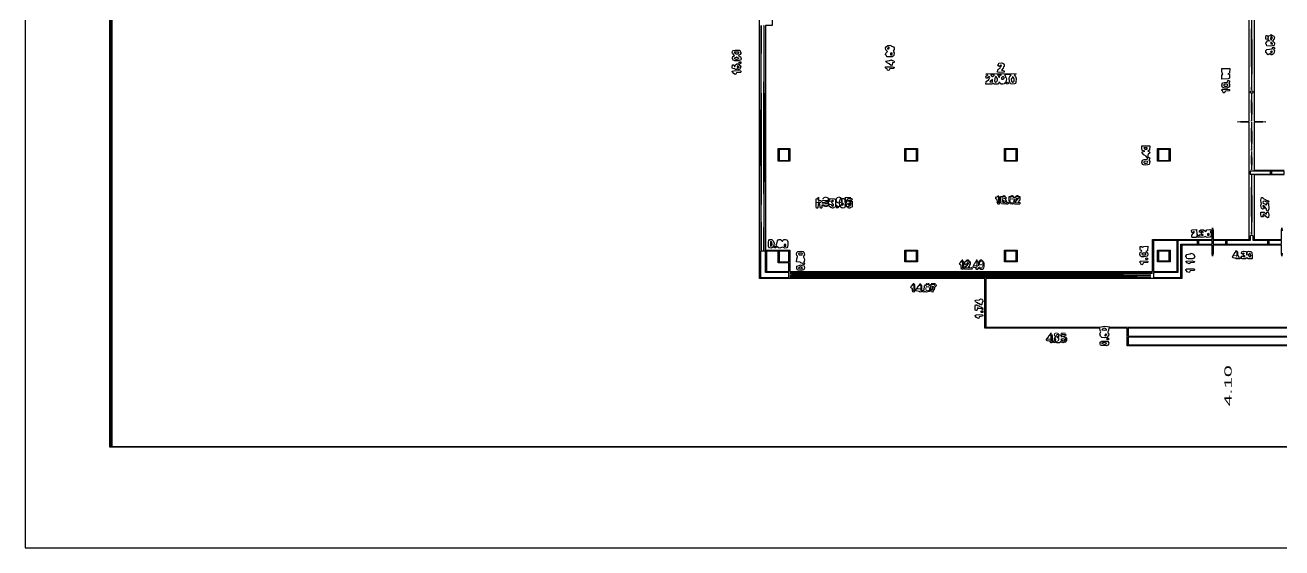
# Model space of a CAD drawing. Header units: millimetres. Extents: x 0 to 150324, y -100295 to 111760.
# Drawn here: x 0 to 43637, y 0 to 18136 of the extents above; entities that cross this region are included whole.
import ezdxf
from ezdxf.enums import TextEntityAlignment as Align

# ---------------------------------------------------------------- set-up
doc = ezdxf.new("R2010")
doc.units = ezdxf.units.MM
for name, color, linetype in [('A-PLAN-GRAPHICS', 7, 'Continuous'), ('A-RASTER-UNDERLAY', 8, 'Continuous'), ('A-TEXT-OCR', 3, 'Continuous'), ('SHEET-FRAME', 1, 'Continuous')]:
    doc.layers.add(name, color=color, linetype=linetype)
picture_1 = doc.add_image_def('image1.png', size_in_pixel=(2463, 3095))

msp = doc.modelspace()

# ---------------------------------------------------------------- linework, layer by layer
at = {"layer": 'A-PLAN-GRAPHICS'}
for points in [[(86360, 108272), (86360, 3488), (2980, 3488), (2980, 108272), (44670, 108272)], [(3014, 108238), (3014, 3522), (68343, 3522), (68343, 12260), (86326, 12260), (86326, 108238), (44670, 108238)], [(42587, 18559), (42571, 17473), (42584, 15897), (42598, 16101), (42604, 16744), (42591, 18545)], [(25552, 18119), (25535, 14224), (25552, 10329), (25569, 13487), (25556, 18079)], [(25654, 18119), (25637, 14224), (25654, 10329), (25671, 13487), (25657, 18079)], [(43362, 17435), (43257, 17408), (43117, 17421), (43107, 17465), (43079, 17488), (43091, 17531), (43155, 17599), (43170, 17603), (43200, 17578), (43210, 17595), (43164, 17634), (43085, 17655), (43079, 17728), (43088, 17772), (43120, 17780), (43139, 17769), (43163, 17678), (43187, 17769), (43243, 17789), (43263, 17813), (43289, 17786), (43361, 17756), (43380, 17702), (43373, 17661), (43310, 17594), (43376, 17521), (43383, 17493), (43371, 17446)], [(43266, 17744), (43252, 17727), (43248, 17678), (43265, 17611), (43288, 17668), (43315, 17694), (43273, 17743)], [(43259, 17542), (43253, 17487), (43297, 17477), (43315, 17487), (43312, 17501), (43261, 17543)], [(24580, 16920), (24556, 16962), (24558, 17004), (24579, 17043), (24626, 17086), (24560, 17158), (24553, 17186), (24565, 17233), (24588, 17253), (24650, 17269), (24814, 17263), (24831, 17211), (24856, 17193), (24853, 17156), (24825, 17119), (24757, 17086), (24843, 17032), (24858, 16984), (24846, 16938), (24824, 16918), (24763, 16903), (24647, 16903), (24586, 16916)], [(24621, 16984), (24682, 16960), (24706, 16933), (24729, 16960), (24790, 16984), (24728, 17010), (24706, 17035), (24684, 17010), (24621, 16987)], [(24624, 17193), (24652, 17153), (24689, 17139), (24744, 17146), (24776, 17171), (24787, 17192), (24766, 17202), (24628, 17197)], [(29915, 17044), (29897, 17096), (29874, 17109), (29872, 17134), (29896, 17179), (29943, 17221), (29888, 17274), (29878, 17348), (29904, 17394), (29951, 17428), (30014, 17441), (30062, 17434), (30081, 17412), (30147, 17387), (30170, 17347), (30173, 17291), (30141, 17238), (30173, 17178), (30165, 17085), (30145, 17055), (30105, 17041), (29922, 17040)], [(29940, 17318), (29989, 17309), (30005, 17350), (29998, 17370), (29982, 17371), (29939, 17324)], [(30048, 17162), (30048, 17111), (30095, 17108), (30107, 17130), (30102, 17158), (30080, 17170), (30052, 17165)], [(43076, 17219), (43085, 17259), (43121, 17288), (43299, 17312), (43337, 17372), (43369, 17367), (43383, 17342), (43378, 17313), (43349, 17289), (43381, 17251), (43372, 17190), (43342, 17144), (43290, 17108), (43260, 17103), (43241, 17130), (43214, 17137), (43164, 17106), (43082, 17196)], [(43314, 17226), (43264, 17235), (43248, 17194), (43256, 17174), (43272, 17173), (43314, 17220)], [(24858, 16683), (24829, 16652), (24818, 16609), (24793, 16595), (24764, 16600), (24740, 16629), (24708, 16599), (24669, 16597), (24640, 16624), (24566, 16634), (24555, 16653), (24563, 16756), (24609, 16759), (24626, 16706), (24641, 16697), (24666, 16762), (24712, 16792), (24753, 16792), (24797, 16773), (24856, 16694)], [(24734, 16730), (24728, 16675), (24772, 16664), (24790, 16674), (24786, 16688), (24736, 16730)], [(24850, 16857), (24850, 16806), (24803, 16803), (24791, 16825), (24796, 16853), (24818, 16865), (24846, 16860)], [(29870, 16890), (30015, 16904), (30079, 16933), (30117, 16904), (30163, 16894), (30174, 16878), (30170, 16844), (30118, 16825), (30102, 16751), (30069, 16730), (29999, 16788), (29929, 16825), (29873, 16883)], [(30175, 16671), (30160, 16634), (30015, 16619), (30000, 16573), (29978, 16561), (29947, 16569), (29930, 16620), (29887, 16632), (29872, 16650), (29877, 16684), (29908, 16693), (30118, 16695), (30173, 16678)], [(33991, 16502), (33827, 16494), (33769, 16508), (33780, 16590), (33806, 16618), (33859, 16638), (33872, 16686), (33900, 16725), (33884, 16763), (33820, 16700), (33786, 16720), (33768, 16749), (33793, 16774), (33807, 16822), (33915, 16829), (33986, 16798), (34000, 16756), (33997, 16705), (33975, 16690), (33958, 16638), (33903, 16573), (33992, 16554), (33997, 16506)], [(41554, 16629), (41825, 16629), (41819, 16474), (41758, 16442), (41815, 16418), (41824, 16390), (41815, 16302), (41778, 16269), (41554, 16256), (41558, 16392), (41588, 16442), (41563, 16473), (41554, 16545)], [(24552, 16534), (24593, 16555), (24776, 16560), (24845, 16552), (24858, 16527), (24854, 16507), (24835, 16497), (24704, 16487), (24683, 16437), (24658, 16427), (24606, 16454), (24552, 16522)], [(34409, 16442), (34341, 16412), (34394, 16354), (34408, 16288), (34401, 16151), (34385, 16116), (34357, 16096), (34265, 16087), (34210, 16100), (34176, 16183), (34174, 16310), (34186, 16354), (34236, 16410), (34121, 16425), (34002, 16408), (34029, 16385), (34041, 16334), (34069, 16308), (34073, 16267), (34051, 16165), (33993, 16103), (33953, 16089), (33894, 16091), (33812, 16154), (33795, 16100), (33765, 16088), (33653, 16092), (33613, 16121), (33594, 16100), (33552, 16090), (33359, 16087), (33365, 16176), (33455, 16234), (33494, 16314), (33489, 16348), (33475, 16355), (33408, 16292), (33370, 16300), (33359, 16341), (33366, 16381), (33426, 16408), (33365, 16432), (33364, 16445), (33884, 16459), (34403, 16445)], [(33497, 16164), (33576, 16157), (33595, 16183), (33586, 16253), (33498, 16170)], [(33530, 16414), (33558, 16375), (33593, 16359), (33630, 16374), (33660, 16407), (33632, 16424), (33533, 16418)], [(33690, 16154), (33741, 16179), (33763, 16230), (33760, 16281), (33736, 16300), (33722, 16356), (33688, 16333), (33666, 16279), (33664, 16207), (33680, 16158)], [(33900, 16411), (33822, 16425), (33778, 16418), (33766, 16403), (33792, 16385), (33816, 16324), (33841, 16383), (33901, 16408)], [(33958, 16353), (33934, 16342), (33906, 16303), (33901, 16278), (33915, 16259), (33954, 16264), (33996, 16300), (33996, 16318), (33963, 16351)], [(34129, 16146), (34129, 16095), (34082, 16092), (34070, 16114), (34075, 16142), (34097, 16154), (34125, 16149)], [(34309, 16152), (34337, 16190), (34340, 16258), (34324, 16322), (34287, 16356), (34268, 16300), (34245, 16281), (34240, 16246), (34253, 16190), (34298, 16152)], [(41576, 15977), (41555, 16054), (41579, 16130), (41629, 16150), (41744, 16160), (41763, 16210), (41779, 16221), (41818, 16209), (41824, 16171), (41791, 16137), (41811, 16121), (41823, 16083), (41816, 15993), (41723, 15953), (41626, 15958), (41576, 15977)], [(41823, 15899), (41824, 15869), (41811, 15856), (41679, 15846), (41660, 15836), (41644, 15787), (41616, 15782), (41594, 15794), (41583, 15840), (41556, 15868), (41566, 15909), (41752, 15917), (41820, 15904)], [(41623, 16061), (41626, 16033), (41650, 16021), (41729, 16021), (41756, 16038), (41756, 16067), (41738, 16083), (41650, 16085), (41624, 16067)], [(42538, 15829), (42540, 15797), (42559, 15784), (42616, 15784), (42637, 15802), (42637, 15829), (42622, 15845), (42567, 15849), (42540, 15835)], [(42587, 15748), (42571, 15361), (42584, 14805), (42598, 14879), (42604, 15187), (42590, 15743)], [(42587, 14766), (42571, 14365), (42584, 13789), (42598, 13866), (42604, 14184), (42590, 14761)], [(26551, 13851), (26551, 13411), (26145, 13411), (26145, 13851), (26348, 13851)], [(26179, 13818), (26179, 13445), (26518, 13445), (26518, 13818), (26348, 13818)], [(30988, 13851), (30988, 13411), (30548, 13411), (30548, 13851), (30768, 13851)], [(30582, 13818), (30582, 13445), (30954, 13445), (30954, 13818), (30768, 13818)], [(34442, 13851), (34442, 13411), (34002, 13411), (34002, 13851), (34222, 13851)], [(34036, 13818), (34036, 13445), (34409, 13445), (34409, 13818), (34222, 13818)], [(38777, 13953), (39048, 13953), (39042, 13799), (38981, 13767), (39040, 13741), (39047, 13704), (39032, 13685), (38990, 13675), (38981, 13614), (38987, 13559), (39034, 13540), (39049, 13505), (39014, 13462), (39035, 13445), (39047, 13401), (39043, 13343), (39024, 13300), (38910, 13276), (38830, 13285), (38798, 13301), (38778, 13379), (38802, 13455), (38852, 13474), (38964, 13485), (38981, 13505), (38927, 13585), (38845, 13632), (38785, 13701), (38785, 13741), (38879, 13767), (38789, 13790), (38777, 13868)], [(38848, 13874), (38875, 13835), (38910, 13819), (38947, 13834), (38977, 13867), (38949, 13884), (38850, 13878)], [(39759, 13851), (39759, 13411), (39319, 13411), (39319, 13851), (39539, 13851)], [(39353, 13818), (39353, 13445), (39726, 13445), (39726, 13818), (39539, 13818)], [(42587, 13750), (42571, 13487), (42584, 13110), (42598, 13161), (42604, 13370), (42590, 13746)], [(38845, 13370), (38865, 13347), (38942, 13344), (38973, 13353), (38981, 13377), (38968, 13405), (38913, 13411), (38858, 13405), (38845, 13377)], [(42537, 13073), (42537, 12971), (43248, 12971), (43248, 13073), (42892, 13073)], [(42587, 12937), (42571, 12098), (42584, 10882), (42598, 11040), (42604, 11537), (42591, 12926)], [(43282, 13073), (43282, 12971), (43722, 12971), (43722, 13073), (43502, 13073)], [(28138, 11840), (28125, 11822), (28082, 11813), (28066, 11787), (28041, 11784), (27972, 11810), (27882, 11879), (27669, 11887), (27665, 11801), (27649, 11787), (27621, 11787), (27605, 11807), (27590, 11937), (27570, 11974), (27543, 11989), (27528, 11803), (27515, 11787), (27484, 11788), (27467, 11849), (27471, 12099), (27484, 12122), (27517, 12121), (27544, 12064), (27621, 12050), (27652, 12023), (27671, 12043), (27702, 12051), (27919, 12062), (27962, 12121), (28093, 12115), (28121, 12094), (28137, 12053), (28140, 11852)], [(27669, 11972), (27884, 11948), (27921, 11926), (27992, 11917), (28022, 11855), (28067, 11891), (28067, 11911), (28022, 11960), (28009, 11994), (28020, 12017), (28074, 12034), (28057, 12055), (28022, 12053), (27998, 12030), (27921, 12018), (27884, 11996), (27671, 11975)], [(28236, 11845), (28236, 11794), (28189, 11791), (28177, 11813), (28182, 11841), (28204, 11853), (28233, 11848)], [(28423, 12120), (28462, 12091), (28476, 12052), (28476, 11858), (28448, 11802), (28365, 11788), (28284, 11840), (28281, 12022), (28308, 12104), (28338, 12120), (28403, 12123)], [(28348, 11900), (28398, 11890), (28414, 11932), (28406, 11951), (28390, 11952), (28348, 11905)], [(28710, 12115), (28719, 12083), (28706, 12063), (28583, 12040), (28620, 12025), (28719, 12023), (28713, 11836), (28700, 11821), (28658, 11813), (28637, 11789), (28593, 11791), (28577, 11813), (28530, 11829), (28518, 11853), (28520, 11910), (28550, 11938), (28520, 11976), (28521, 12046), (28543, 12063), (28564, 12118), (28704, 12118)], [(28592, 11946), (28592, 11896), (28639, 11893), (28651, 11915), (28646, 11943), (28624, 11955), (28596, 11950)], [(33814, 11923), (33784, 11923), (33771, 11936), (33756, 12082), (33701, 12107), (33705, 12146), (33731, 12175), (33789, 12192), (33827, 12175), (33832, 11995), (33820, 11927)], [(33867, 12192), (33990, 12187), (34060, 12158), (34071, 12141), (34041, 12109), (34038, 12070), (34065, 12047), (34078, 11997), (34125, 11983), (34138, 11955), (34131, 11936), (34106, 11921), (34077, 11926), (34053, 11955), (34036, 11935), (33990, 11923), (33898, 11938), (33875, 11981), (33867, 12081)], [(33943, 12048), (33943, 11997), (33990, 11994), (34002, 12016), (33997, 12044), (33975, 12056), (33947, 12051)], [(34171, 12192), (34307, 12188), (34358, 12158), (34408, 12188), (34544, 12192), (34536, 12073), (34476, 12002), (34539, 11977), (34542, 11940), (34527, 11927), (34379, 11925), (34341, 11935), (34324, 11955), (34287, 11925), (34214, 11932), (34183, 11969), (34171, 12081)], [(34346, 11994), (34416, 12044), (34474, 12114), (34427, 12122), (34399, 12095), (34351, 12084), (34343, 12000)], [(43162, 11686), (43120, 11693), (43091, 11778), (43000, 11884), (42984, 11883), (42977, 11848), (43007, 11806), (43006, 11766), (42966, 11755), (42925, 11787), (42910, 11877), (42922, 11921), (42943, 11938), (42917, 11971), (42909, 12058), (42913, 12114), (42932, 12159), (42966, 12155), (43014, 12104), (43070, 12085), (43088, 12063), (43176, 12042), (43179, 12009), (43158, 11991), (43099, 11992), (43069, 12016), (43028, 12023), (42987, 12016), (42977, 11989), (42988, 11961), (43041, 11941), (43097, 11888), (43124, 11950), (43155, 11954), (43171, 11943), (43179, 11758), (43167, 11690)], [(42909, 11650), (43028, 11642), (43099, 11582), (43121, 11642), (43161, 11648), (43177, 11623), (43180, 11549), (43171, 11467), (43142, 11447), (42988, 11580), (42979, 11533), (43010, 11495), (42976, 11482), (42927, 11483), (42913, 11500), (42909, 11565)], [(41180, 11022), (41176, 10982), (41148, 10956), (41178, 10913), (41177, 10837), (41158, 10794), (41132, 10780), (41039, 10771), (40979, 10803), (40931, 10775), (40857, 10771), (40809, 10784), (40792, 10803), (40768, 10775), (40739, 10770), (40714, 10784), (40691, 10837), (40669, 10783), (40651, 10773), (40536, 10771), (40508, 10785), (40514, 10847), (40600, 10962), (40586, 10971), (40548, 10940), (40515, 10946), (40505, 11014), (40524, 11037), (40674, 11041), (40687, 10881), (40707, 10854), (40747, 10838), (40804, 10871), (40833, 10866), (40866, 10838), (40910, 10852), (40901, 10866), (40855, 10877), (40844, 10899), (40852, 10930), (40904, 10946), (40904, 10966), (40862, 10971), (40815, 10939), (40779, 10956), (40783, 10995), (40828, 11033), (40921, 11033), (40999, 10973), (41027, 11035), (41134, 11040), (41177, 11027)], [(25875, 10701), (25922, 10694), (25966, 10663), (26006, 10583), (25997, 10485), (25964, 10435), (25919, 10403), (25848, 10406), (25813, 10459), (25811, 10615), (25822, 10664), (25852, 10693)], [(25886, 10468), (25928, 10503), (25938, 10538), (25929, 10595), (25911, 10623), (25884, 10634), (25879, 10625), (25882, 10471)], [(26462, 10671), (26481, 10612), (26483, 10512), (26472, 10443), (26450, 10414), (26380, 10398), (26333, 10426), (26289, 10431), (26211, 10397), (26160, 10410), (26115, 10440), (26088, 10478), (26078, 10520), (26104, 10544), (26122, 10647), (26149, 10685), (26187, 10703), (26227, 10699), (26301, 10634), (26332, 10698), (26399, 10701), (26451, 10683)], [(26357, 10524), (26357, 10473), (26408, 10473), (26408, 10524), (26360, 10527)], [(39184, 9381), (40132, 9381), (40132, 10533), (40708, 10533), (40708, 10668), (40030, 10668), (40030, 9550), (39184, 9550), (39184, 9466)], [(39184, 10668), (39184, 9584), (39997, 9584), (39997, 10668), (39590, 10668)], [(40742, 10668), (40742, 10533), (41216, 10533), (41216, 10668), (40979, 10668)], [(41055, 10897), (41055, 10846), (41102, 10843), (41114, 10865), (41109, 10893), (41087, 10905), (41059, 10900)], [(41250, 10668), (41250, 10533), (41690, 10533), (41690, 10668), (41470, 10668)], [(41724, 10533), (43146, 10533), (43146, 10668), (42638, 10668), (42635, 10818), (42601, 10837), (42554, 10835), (42540, 10818), (42537, 10668), (41724, 10668), (41724, 10600)], [(43180, 10668), (43180, 10533), (43620, 10533), (43620, 10668), (43400, 10668)], [(25535, 10295), (25535, 9381), (26518, 9381), (26518, 9550), (25705, 9550), (25705, 10295), (25620, 10295)], [(25739, 10295), (25739, 9584), (26518, 9584), (26518, 9889), (26145, 9889), (26145, 10295), (25942, 10295)], [(26069, 10456), (26069, 10406), (26018, 10406), (26018, 10456), (26065, 10459)], [(26179, 10295), (26179, 9923), (26518, 9923), (26518, 10295), (26348, 10295)], [(26825, 10279), (26954, 10294), (27015, 10283), (27043, 10261), (27058, 10152), (27031, 10116), (27026, 10087), (27054, 10045), (27059, 9992), (27051, 9935), (27026, 9906), (27058, 9873), (27045, 9828), (27004, 9827), (26983, 9881), (26934, 9894), (26911, 9916), (26789, 9923), (26792, 10031), (26822, 10092), (26815, 10120), (26794, 10139), (26789, 10188), (26799, 10246), (26818, 10276)], [(26857, 10186), (26876, 10164), (26953, 10161), (26984, 10170), (26992, 10194), (26979, 10221), (26924, 10228), (26869, 10221), (26856, 10194)], [(30988, 10329), (30988, 9923), (30548, 9923), (30548, 10329), (30768, 10329)], [(30582, 10295), (30582, 9957), (30954, 9957), (30954, 10295), (30768, 10295)], [(34442, 10329), (34442, 9923), (34002, 9923), (34002, 10329), (34222, 10329)], [(34036, 10295), (34036, 9957), (34409, 9957), (34409, 10295), (34222, 10295)], [(38956, 10116), (38842, 10093), (38762, 10102), (38727, 10122), (38711, 10181), (38714, 10244), (38724, 10258), (38765, 10267), (38777, 10295), (38769, 10321), (38724, 10333), (38713, 10349), (38719, 10457), (38763, 10461), (38794, 10431), (38845, 10461), (38981, 10465), (38975, 10310), (38913, 10279), (38974, 10238), (38982, 10184), (38967, 10130)], [(38778, 10202), (38781, 10174), (38806, 10162), (38893, 10164), (38912, 10186), (38909, 10214), (38885, 10226), (38806, 10226), (38779, 10208)], [(38972, 10050), (38972, 9999), (38925, 9996), (38913, 10018), (38918, 10046), (38940, 10058), (38968, 10053)], [(39759, 10329), (39759, 9923), (39319, 9923), (39319, 10329), (39539, 10329)], [(39353, 10295), (39353, 9957), (39726, 9957), (39726, 10295), (39539, 10295)], [(40609, 10089), (40584, 10055), (40529, 10032), (40378, 10026), (40340, 10038), (40330, 10082), (40307, 10098), (40302, 10121), (40336, 10177), (40453, 10199), (40492, 10228), (40565, 10186), (40610, 10111)], [(42075, 10295), (42093, 10271), (42099, 10174), (42116, 10125), (42145, 10098), (42187, 10086), (42198, 10058), (42192, 10039), (42167, 10025), (42137, 10030), (42113, 10058), (42091, 10033), (42051, 10025), (42014, 10053), (41938, 10065), (41927, 10098), (42011, 10262), (42070, 10295)], [(42604, 10025), (42468, 10028), (42418, 10058), (42378, 10030), (42261, 10026), (42238, 10036), (42232, 10075), (42236, 10110), (42252, 10125), (42290, 10121), (42323, 10093), (42367, 10106), (42302, 10148), (42305, 10186), (42332, 10208), (42324, 10223), (42274, 10195), (42233, 10212), (42252, 10266), (42305, 10292), (42393, 10286), (42418, 10160), (42443, 10286), (42495, 10295), (42558, 10285), (42591, 10248), (42604, 10136)], [(42527, 10226), (42485, 10195), (42470, 10161), (42511, 10098), (42534, 10099), (42570, 10144), (42543, 10170), (42531, 10224)], [(27035, 9642), (26950, 9619), (26822, 9635), (26793, 9687), (26796, 9778), (26875, 9792), (26924, 9821), (26973, 9792), (27047, 9782), (27059, 9717), (27039, 9647)], [(26856, 9696), (26924, 9686), (26992, 9696), (26965, 9731), (26924, 9754), (26858, 9701)], [(32553, 9959), (32574, 9918), (32580, 9804), (32575, 9675), (32554, 9652), (32518, 9667), (32503, 9813), (32456, 9826), (32446, 9849), (32472, 9900), (32540, 9958)], [(32879, 9665), (32749, 9652), (32619, 9665), (32615, 9701), (32642, 9730), (32652, 9774), (32724, 9812), (32749, 9862), (32742, 9885), (32725, 9885), (32675, 9832), (32657, 9829), (32619, 9875), (32625, 9920), (32690, 9955), (32742, 9954), (32793, 9933), (32811, 9896), (32815, 9840), (32788, 9811), (32776, 9760), (32750, 9734), (32872, 9713), (32882, 9670)], [(33263, 9936), (33284, 9887), (33290, 9772), (33279, 9701), (33251, 9663), (33182, 9656), (33101, 9720), (33079, 9660), (33042, 9653), (33025, 9664), (33009, 9713), (32925, 9730), (32923, 9778), (32947, 9797), (32956, 9841), (32981, 9863), (32996, 9913), (33030, 9947), (33061, 9957), (33079, 9946), (33105, 9787), (33144, 9928), (33191, 9956), (33252, 9945)], [(38978, 9938), (38979, 9908), (38966, 9895), (38834, 9886), (38816, 9875), (38799, 9827), (38771, 9822), (38749, 9834), (38738, 9879), (38711, 9907), (38722, 9948), (38907, 9956), (38975, 9944)], [(40300, 9659), (40341, 9681), (40524, 9685), (40593, 9677), (40606, 9652), (40602, 9632), (40583, 9622), (40452, 9612), (40431, 9562), (40406, 9552), (40354, 9579), (40300, 9647)], [(40606, 9931), (40591, 9895), (40462, 9884), (40414, 9856), (40352, 9886), (40302, 9946), (40524, 9956), (40604, 9938)], [(26551, 9533), (32851, 9517), (39150, 9533), (34045, 9550), (26615, 9537)], [(26551, 9466), (31657, 9449), (39087, 9463), (38139, 9477), (35114, 9482), (26615, 9469)], [(26551, 9398), (31657, 9381), (39087, 9395), (38139, 9409), (35114, 9414), (26615, 9401)], [(30858, 9146), (30880, 9110), (30886, 9009), (30881, 8894), (30861, 8874), (30825, 8886), (30809, 9001), (30763, 9013), (30752, 9037), (30779, 9088), (30846, 9144)], [(31103, 9143), (31122, 9087), (31120, 8907), (31111, 8879), (31079, 8874), (31043, 8900), (30935, 8917), (30918, 8943), (30978, 9015), (31017, 9089), (31097, 9144)], [(31159, 8896), (31166, 8932), (31219, 8955), (31232, 9080), (31260, 9128), (31351, 9143), (31395, 9131), (31411, 9110), (31444, 9136), (31531, 9144), (31587, 9140), (31632, 9121), (31628, 9088), (31573, 9029), (31559, 8955), (31535, 8931), (31513, 8876), (31477, 8877), (31463, 8903), (31469, 8965), (31491, 8985), (31503, 9036), (31530, 9057), (31487, 9076), (31435, 9066), (31421, 8937), (31393, 8889), (31303, 8874), (31259, 8886), (31242, 8907), (31209, 8874), (31164, 8888)], [(32989, 8586), (33013, 8599), (33139, 8609), (33175, 8635), (33214, 8626), (33241, 8603), (33256, 8563), (33252, 8540), (33228, 8519), (33219, 8449), (33203, 8434), (33169, 8436), (33146, 8462), (33102, 8470), (33080, 8496), (33030, 8510), (32996, 8544), (32987, 8581)], [(33255, 8275), (33237, 8264), (33210, 8290), (33101, 8304), (33071, 8331), (33047, 8240), (33005, 8231), (32988, 8269), (32989, 8406), (33005, 8431), (33036, 8431), (33064, 8404), (33115, 8392), (33134, 8370), (33210, 8355), (33241, 8332), (33256, 8283)], [(32984, 8067), (33021, 8088), (33122, 8094), (33236, 8089), (33257, 8069), (33244, 8033), (33129, 8017), (33116, 7971), (33101, 7961), (33039, 7988), (32985, 8055)], [(33249, 8221), (33249, 8170), (33202, 8167), (33190, 8189), (33195, 8217), (33217, 8229), (33245, 8224)], [(37389, 7562), (37473, 7552), (37558, 7562), (37528, 7600), (37473, 7620), (37429, 7606), (37390, 7569)], [(38303, 7620), (38303, 7349), (51782, 7349), (51782, 7620), (45043, 7620)], [(35641, 7416), (35659, 7373), (35660, 7169), (35649, 7118), (35621, 7112), (35599, 7124), (35581, 7173), (35487, 7184), (35456, 7216), (35516, 7288), (35555, 7362), (35635, 7417)], [(36132, 7403), (36125, 7356), (36034, 7332), (36125, 7305), (36164, 7261), (36159, 7198), (36115, 7142), (36033, 7112), (35966, 7146), (35913, 7117), (35825, 7114), (35801, 7126), (35780, 7180), (35751, 7117), (35704, 7120), (35703, 7170), (35757, 7192), (35790, 7225), (35765, 7269), (35768, 7313), (35793, 7361), (35831, 7397), (35886, 7416), (35905, 7390), (35956, 7378), (35983, 7349), (36013, 7410), (36128, 7407)], [(35832, 7294), (35882, 7284), (35898, 7326), (35891, 7345), (35875, 7346), (35832, 7299)], [(35966, 7231), (36024, 7209), (36052, 7182), (36085, 7183), (36101, 7201), (36100, 7228), (36082, 7244), (36013, 7247), (35967, 7233)], [(37625, 7113), (37621, 7062), (37604, 7038), (37531, 7013), (37373, 7020), (37342, 7036), (37323, 7076), (37333, 7141), (37391, 7173), (37556, 7173), (37592, 7161), (37621, 7128)], [(37389, 7095), (37450, 7071), (37473, 7044), (37497, 7071), (37558, 7095), (37495, 7121), (37473, 7146), (37451, 7121), (37389, 7098)], [(37557, 7404), (37507, 7414), (37491, 7372), (37498, 7353), (37514, 7352), (37557, 7399)], [(37617, 7273), (37617, 7222), (37567, 7222), (37567, 7273), (37614, 7276)], [(38303, 7315), (38303, 7044), (51782, 7044), (51782, 7315), (45043, 7315)]]:
    msp.add_lwpolyline(points, close=True, dxfattribs=at)
for points in [[(25942, 21878), (25942, 18119), (25705, 18119), (25705, 10329), (26551, 10329), (26551, 9957), (26551, 9584), (39150, 9584), (39150, 10702), (41216, 10702), (41217, 11004), (41233, 11108), (41248, 11004), (41250, 10702), (42503, 10702), (42503, 14766), (42201, 14768), (42096, 14783), (42201, 14798), (42503, 14800), (42503, 19812)], [(51816, 7010), (38269, 7010), (38269, 7620), (37626, 7620), (37623, 7539), (37592, 7490), (37597, 7461), (37626, 7431), (37614, 7369), (37556, 7301), (37489, 7281), (37389, 7303), (37340, 7347), (37322, 7421), (37355, 7490), (37324, 7539), (37321, 7620), (33325, 7620), (33325, 9347), (25502, 9347), (25502, 20388)], [(42672, 19812), (42672, 14800), (42974, 14798), (43078, 14783), (42974, 14768), (42672, 14766), (42672, 13106), (43722, 13106)], [(43722, 12937), (42672, 12937), (42672, 11819), (42672, 10702), (43620, 10702), (43622, 11004), (43637, 11108), (43652, 11004)], [(43652, 10222), (43637, 10126), (43622, 10222), (43620, 10499), (41250, 10499), (41248, 10222), (41233, 10126), (41217, 10222), (41216, 10499), (40166, 10499), (40166, 9347), (33359, 9347), (33359, 7654), (36881, 7658), (37368, 7668), (37473, 7688), (37664, 7668), (38511, 7662), (48125, 7654)]]:
    msp.add_lwpolyline(points, dxfattribs=at)
at = {"layer": 'SHEET-FRAME'}
msp.add_lwpolyline([(0, 0), (86360, 0), (86360, 111760), (0, 111760)], close=True, dxfattribs=at)

# ---------------------------------------------------------------- texts
at = {"layer": 'A-TEXT-OCR'}
for s, height, p, p2 in [('16.82', 276.4, (33701, 11960), (34544, 11960)), ('¹3.95', 346, (27467, 11832), (28719, 11832)), ('4.', 276.4, (41927, 10063), (42198, 10063)), ('12.49', 312.9, (32446, 9696), (33290, 9696)), ('14.87', 277.9, (30752, 8912), (31632, 8912)), ('485', 311.4, (35456, 7155), (36164, 7155))]:
    msp.add_text(s, height=height, dxfattribs=at).set_placement(p, p2, align=Align.FIT)
msp.add_text('4.10', height=249.3, rotation=90, dxfattribs=at).set_placement((41893, 4911), (41893, 6333), align=Align.FIT)

# ---------------------------------------------------------------- pictures from other files: only their frames are drawn
at = {"layer": 'A-RASTER-UNDERLAY'}
image = msp.add_image(picture_1, insert=(2946, 3488), size_in_units=(83414, 104817), dxfattribs=at)
image.dxf.flags = 9

doc.saveas('drawing.dxf')
